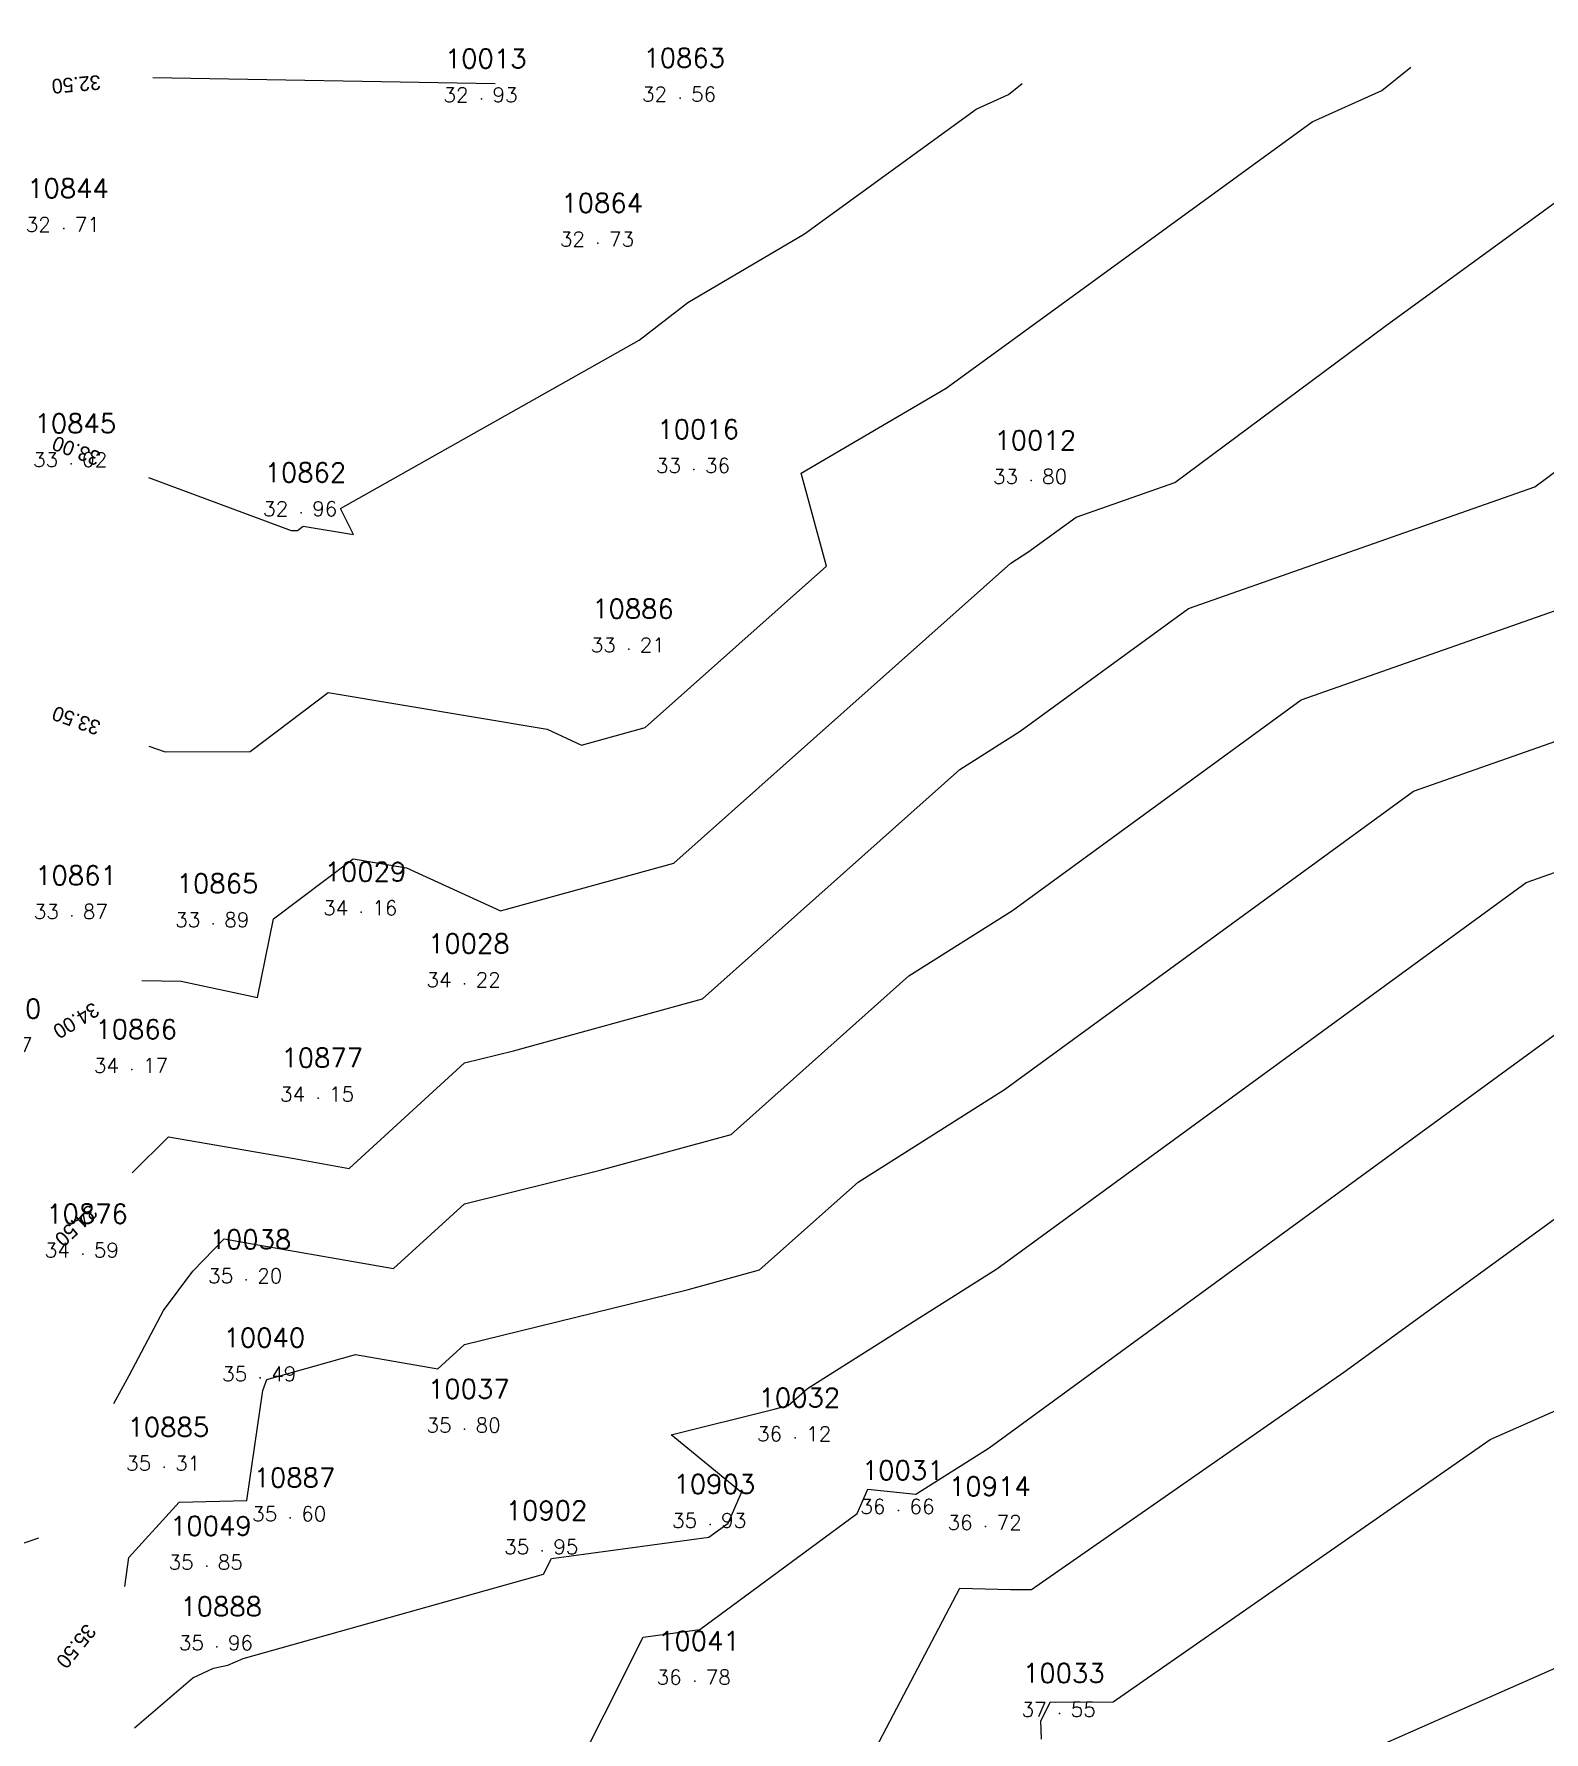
# Model space of a CAD drawing. Header units: millimetres. Extents: x 1412565 to 1412813, y 4931476 to 4931699.
# Drawn here: x 1412707.42 to 1412728.03, y 4931674.72 to 4931697.9 of the extents above; entities that cross this region are included whole.
import ezdxf
from ezdxf.enums import TextEntityAlignment as Align

# ---------------------------------------------------------------- set-up
doc = ezdxf.new("R2010")
doc.units = ezdxf.units.MM
for name, color, linetype in [('CIVIL', 50, 'Continuous'), ('CIVIL-DRAW', 80, 'Continuous'), ('CIVIL-NONAME', 130, 'Continuous'), ('CIVIL-TEXT', 240, 'Continuous'), ('CIVIL-Z', 50, 'Continuous'), ('Tcontours0', 7, 'Continuous'), ('Tcontours1', 7, 'Continuous'), ('Tcontours2', 7, 'Continuous')]:
    doc.layers.add(name, color=color, linetype=linetype)
doc.styles.add('CIVILCADMAIN', font='TXT.SHX')
doc.styles.add('MAVAT_HebTXT', font='hebtxt.shx')
doc.styles.get("Standard").update_dxf_attribs({"font": 'arial.ttf'})

# ---------------------------------------------------------------- blocks, each defined once
blk = doc.blocks.new('CIVIL-ZZ')
at = {"layer": 'CIVIL-DRAW'}
blk.add_point((0, 0), dxfattribs=at)
at = {"layer": 'CIVIL-NONAME'}
blk.add_attdef('NAME', text='', height=1.8, dxfattribs=at).set_placement((0, 2.1), align=Align.CENTER)
at = {"layer": 'CIVIL-TEXT', "flags": 8}
blk.add_attdef('TEXT', text='', height=2, dxfattribs=at).set_placement((0.2, -3.3), align=Align.CENTER)
at = {"layer": 'CIVIL-Z'}
blk.add_attdef('Z1', text='', height=1.6, dxfattribs=at).set_placement((-0.75, -0.225), align=Align.RIGHT)
blk.add_attdef('Z2', (0.75, -0.225), '', height=1.6, dxfattribs=at)

msp = doc.modelspace()

# ---------------------------------------------------------------- linework, layer by layer
at = {"layer": 'Tcontours0', "elevation": 35}
for points in [[(1412708.511, 4931679.203), (1412708.722, 4931679.583), (1412709.192, 4931680.47), (1412709.589, 4931681.005), (1412710.017, 4931681.447), (1412710.507, 4931681.362), (1412712.33, 4931681.042), (1412713.3, 4931681.928), (1412715.151, 4931682.385), (1412716.936, 4931682.875), (1412719.364, 4931685.04), (1412720.775, 4931685.932), (1412724.715, 4931688.808), (1412731.307, 4931691.123)], [(1412707.197, 4931677.268), (1412707.489, 4931677.368)]]:
    msp.add_lwpolyline(points, dxfattribs=at)
at = {"layer": 'Tcontours1'}
for points, elevation in [([(1412708.897, 4931684.975), (1412709.434, 4931684.968), (1412710.475, 4931684.743), (1412710.693, 4931685.815), (1412711.781, 4931686.637), (1412712.505, 4931686.515), (1412713.788, 4931685.925), (1412716.156, 4931686.576), (1412720.752, 4931690.673), (1412720.988, 4931690.822), (1412721.644, 4931691.301), (1412722.994, 4931691.775), (1412725.862, 4931693.909), (1412729.457, 4931696.523), (1412730.912, 4931697.18), (1412731.517, 4931697.671)], 34), ([(1412708.984, 4931691.84), (1412710.932, 4931691.118), (1412711.018, 4931691.119), (1412711.097, 4931691.178), (1412711.785, 4931691.062), (1412711.606, 4931691.419), (1412715.681, 4931693.716), (1412716.344, 4931694.232), (1412717.94, 4931695.168), (1412720.279, 4931696.868), (1412720.723, 4931697.069), (1412720.908, 4931697.219)], 33), ([(1412723.954, 4931673.722), (1412731.735, 4931677.159), (1412732.936, 4931676.452), (1412734.357, 4931676.894), (1412738.937, 4931682.515), (1412739.861, 4931682.785), (1412740.998, 4931683.559), (1412741.489, 4931684.737), (1412742.433, 4931684.552), (1412742.765, 4931684.597), (1412743.163, 4931684.841), (1412743.598, 4931685.093), (1412744.876, 4931686.754), (1412745.078, 4931687.07), (1412746.235, 4931688.042), (1412746.259, 4931688.062), (1412746.58, 4931689.072), (1412746.636, 4931689.153), (1412747.099, 4931690.633)], 38), ([(1412708.797, 4931674.772), (1412709.591, 4931675.454), (1412709.875, 4931675.588), (1412710.071, 4931675.63), (1412710.276, 4931675.719), (1412714.378, 4931676.869), (1412714.485, 4931677.083), (1412716.633, 4931677.374), (1412716.896, 4931677.568), (1412717.077, 4931677.985), (1412716.119, 4931678.775), (1412717.525, 4931679.122), (1412717.716, 4931679.174), (1412717.977, 4931679.406), (1412720.563, 4931681.041), (1412727.785, 4931686.315), (1412730.358, 4931687.219)], 36), ([(1412718.58, 4931673.861), (1412720.06, 4931676.682), (1412720.751, 4931676.66), (1412721.034, 4931676.662), (1412725.297, 4931679.628), (1412729.697, 4931682.826)], 37)]:
    msp.add_lwpolyline(points, dxfattribs=dict(at, elevation=elevation))
at = {"layer": 'Tcontours2'}
for points, elevation in [([(1412708.762, 4931682.35), (1412709.26, 4931682.84), (1412710.973, 4931682.543), (1412711.724, 4931682.411), (1412713.3, 4931683.853), (1412713.965, 4931684.016), (1412716.546, 4931684.726), (1412720.058, 4931687.856), (1412720.881, 4931688.377), (1412723.179, 4931690.055), (1412727.905, 4931691.714), (1412731.568, 4931694.44), (1412731.892, 4931695.79), (1412733.947, 4931696.579), (1412734.488, 4931696.812), (1412735.373, 4931697.025), (1412736.688, 4931697.788), (1412736.822, 4931697.896)], 34.5), ([(1412708.99, 4931688.174), (1412709.213, 4931688.096), (1412710.373, 4931688.103), (1412711.439, 4931688.907), (1412714.426, 4931688.404), (1412714.897, 4931688.188), (1412715.766, 4931688.427), (1412718.238, 4931690.631), (1412717.894, 4931691.902), (1412719.871, 4931693.063), (1412724.868, 4931696.695), (1412725.818, 4931697.124), (1412726.213, 4931697.445)], 33.5), ([(1412709.046, 4931697.3), (1412713.717, 4931697.218)], 32.5), ([(1412708.661, 4931676.702), (1412708.716, 4931677.099), (1412709.404, 4931677.855), (1412710.327, 4931677.878), (1412710.547, 4931679.376), (1412710.6, 4931679.527), (1412711.81, 4931679.87), (1412712.936, 4931679.672), (1412713.3, 4931680.004), (1412716.338, 4931680.753), (1412717.326, 4931681.025), (1412718.671, 4931682.223), (1412720.669, 4931683.486), (1412726.25, 4931687.562), (1412730.832, 4931689.171)], 35.5), ([(1412714.676, 4931673.898), (1412715.738, 4931676.01), (1412716.509, 4931676.115), (1412718.657, 4931677.698), (1412718.802, 4931678.033), (1412719.457, 4931677.964), (1412720.457, 4931678.596), (1412729.32, 4931685.069)], 36.5), ([(1412721.172, 4931674.618), (1412721.162, 4931674.869), (1412721.296, 4931675.126), (1412721.359, 4931675.124), (1412722.149, 4931675.129), (1412727.294, 4931678.709), (1412730.352, 4931680.06)], 37.5)]:
    msp.add_lwpolyline(points, dxfattribs=dict(at, elevation=elevation))

# ---------------------------------------------------------------- block references
at = {"layer": 'CIVIL'}
ref = msp.add_blockref('CIVIL-ZZ', (1412713.53, 4931697.01, 32.93), dxfattribs=dict(at, xscale=0.2, yscale=0.2))
ref.add_attrib('Z2', '93', (1412713.68, 4931696.965), dxfattribs={"layer": 'CIVIL-Z', "height": 0.2, "style": 'CIVILCADMAIN'})
ref.add_attrib('Z1', '32', (1412713.01, 4931696.965), dxfattribs={"layer": 'CIVIL-Z', "height": 0.2, "style": 'CIVILCADMAIN'})
ref.add_attrib('NAME', '10013', (1412713.03, 4931697.43), dxfattribs={"layer": 'CIVIL-NONAME', "height": 0.26, "style": 'CIVILCADMAIN'})
ref = msp.add_blockref('CIVIL-ZZ', (1412716.24, 4931697.02, 32.56), dxfattribs=dict(at, xscale=0.2, yscale=0.2))
ref.add_attrib('Z2', '56', (1412716.39, 4931696.975), dxfattribs={"layer": 'CIVIL-Z', "height": 0.2, "style": 'CIVILCADMAIN'})
ref.add_attrib('Z1', '32', (1412715.72, 4931696.975), dxfattribs={"layer": 'CIVIL-Z', "height": 0.2, "style": 'CIVILCADMAIN'})
ref.add_attrib('NAME', '10863', (1412715.74, 4931697.44), dxfattribs={"layer": 'CIVIL-NONAME', "height": 0.26, "style": 'CIVILCADMAIN'})
ref = msp.add_blockref('CIVIL-ZZ', (1412707.83, 4931695.24, 32.71), dxfattribs=dict(at, xscale=0.2, yscale=0.2))
ref.add_attrib('Z2', '71', (1412707.98, 4931695.195), dxfattribs={"layer": 'CIVIL-Z', "height": 0.2, "style": 'CIVILCADMAIN'})
ref.add_attrib('Z1', '32', (1412707.31, 4931695.195), dxfattribs={"layer": 'CIVIL-Z', "height": 0.2, "style": 'CIVILCADMAIN'})
ref.add_attrib('NAME', '10844', (1412707.33, 4931695.66), dxfattribs={"layer": 'CIVIL-NONAME', "height": 0.26, "style": 'CIVILCADMAIN'})
ref = msp.add_blockref('CIVIL-ZZ', (1412715.12, 4931695.04, 32.73), dxfattribs=dict(at, xscale=0.2, yscale=0.2))
ref.add_attrib('Z2', '73', (1412715.27, 4931694.995), dxfattribs={"layer": 'CIVIL-Z', "height": 0.2, "style": 'CIVILCADMAIN'})
ref.add_attrib('Z1', '32', (1412714.6, 4931694.995), dxfattribs={"layer": 'CIVIL-Z', "height": 0.2, "style": 'CIVILCADMAIN'})
ref.add_attrib('NAME', '10864', (1412714.62, 4931695.46), dxfattribs={"layer": 'CIVIL-NONAME', "height": 0.26, "style": 'CIVILCADMAIN'})
ref = msp.add_blockref('CIVIL-ZZ', (1412707.93, 4931692.03, 33.02), dxfattribs=dict(at, xscale=0.2, yscale=0.2))
ref.add_attrib('Z2', '02', (1412708.08, 4931691.985), dxfattribs={"layer": 'CIVIL-Z', "height": 0.2, "style": 'CIVILCADMAIN'})
ref.add_attrib('Z1', '33', (1412707.41, 4931691.985), dxfattribs={"layer": 'CIVIL-Z', "height": 0.2, "style": 'CIVILCADMAIN'})
ref.add_attrib('NAME', '10845', (1412707.43, 4931692.45), dxfattribs={"layer": 'CIVIL-NONAME', "height": 0.26, "style": 'CIVILCADMAIN'})
ref = msp.add_blockref('CIVIL-ZZ', (1412716.43, 4931691.95, 33.36), dxfattribs=dict(at, xscale=0.2, yscale=0.2))
ref.add_attrib('Z2', '36', (1412716.58, 4931691.905), dxfattribs={"layer": 'CIVIL-Z', "height": 0.2, "style": 'CIVILCADMAIN'})
ref.add_attrib('Z1', '33', (1412715.91, 4931691.905), dxfattribs={"layer": 'CIVIL-Z', "height": 0.2, "style": 'CIVILCADMAIN'})
ref.add_attrib('NAME', '10016', (1412715.93, 4931692.37), dxfattribs={"layer": 'CIVIL-NONAME', "height": 0.26, "style": 'CIVILCADMAIN'})
ref = msp.add_blockref('CIVIL-ZZ', (1412721.03, 4931691.8, 33.8), dxfattribs=dict(at, xscale=0.2, yscale=0.2))
ref.add_attrib('Z2', '80', (1412721.18, 4931691.755), dxfattribs={"layer": 'CIVIL-Z', "height": 0.2, "style": 'CIVILCADMAIN'})
ref.add_attrib('Z1', '33', (1412720.51, 4931691.755), dxfattribs={"layer": 'CIVIL-Z', "height": 0.2, "style": 'CIVILCADMAIN'})
ref.add_attrib('NAME', '10012', (1412720.53, 4931692.22), dxfattribs={"layer": 'CIVIL-NONAME', "height": 0.26, "style": 'CIVILCADMAIN'})
ref = msp.add_blockref('CIVIL-ZZ', (1412711.07, 4931691.36, 32.96), dxfattribs=dict(at, xscale=0.2, yscale=0.2))
ref.add_attrib('Z2', '96', (1412711.22, 4931691.315), dxfattribs={"layer": 'CIVIL-Z', "height": 0.2, "style": 'CIVILCADMAIN'})
ref.add_attrib('Z1', '32', (1412710.55, 4931691.315), dxfattribs={"layer": 'CIVIL-Z', "height": 0.2, "style": 'CIVILCADMAIN'})
ref.add_attrib('NAME', '10862', (1412710.57, 4931691.78), dxfattribs={"layer": 'CIVIL-NONAME', "height": 0.26, "style": 'CIVILCADMAIN'})
ref = msp.add_blockref('CIVIL-ZZ', (1412715.54, 4931689.5, 33.21), dxfattribs=dict(at, xscale=0.2, yscale=0.2))
ref.add_attrib('Z2', '21', (1412715.69, 4931689.455), dxfattribs={"layer": 'CIVIL-Z', "height": 0.2, "style": 'CIVILCADMAIN'})
ref.add_attrib('Z1', '33', (1412715.02, 4931689.455), dxfattribs={"layer": 'CIVIL-Z', "height": 0.2, "style": 'CIVILCADMAIN'})
ref.add_attrib('NAME', '10886', (1412715.04, 4931689.92), dxfattribs={"layer": 'CIVIL-NONAME', "height": 0.26, "style": 'CIVILCADMAIN'})
ref = msp.add_blockref('CIVIL-ZZ', (1412711.89, 4931685.91, 34.16), dxfattribs=dict(at, xscale=0.2, yscale=0.2))
ref.add_attrib('Z2', '16', (1412712.04, 4931685.865), dxfattribs={"layer": 'CIVIL-Z', "height": 0.2, "style": 'CIVILCADMAIN'})
ref.add_attrib('Z1', '34', (1412711.37, 4931685.865), dxfattribs={"layer": 'CIVIL-Z', "height": 0.2, "style": 'CIVILCADMAIN'})
ref.add_attrib('NAME', '10029', (1412711.39, 4931686.33), dxfattribs={"layer": 'CIVIL-NONAME', "height": 0.26, "style": 'CIVILCADMAIN'})
ref = msp.add_blockref('CIVIL-ZZ', (1412707.94, 4931685.86, 33.87), dxfattribs=dict(at, xscale=0.2, yscale=0.2))
ref.add_attrib('Z2', '87', (1412708.09, 4931685.815), dxfattribs={"layer": 'CIVIL-Z', "height": 0.2, "style": 'CIVILCADMAIN'})
ref.add_attrib('Z1', '33', (1412707.42, 4931685.815), dxfattribs={"layer": 'CIVIL-Z', "height": 0.2, "style": 'CIVILCADMAIN'})
ref.add_attrib('NAME', '10861', (1412707.44, 4931686.28), dxfattribs={"layer": 'CIVIL-NONAME', "height": 0.26, "style": 'CIVILCADMAIN'})
ref = msp.add_blockref('CIVIL-ZZ', (1412709.87, 4931685.75, 33.89), dxfattribs=dict(at, xscale=0.2, yscale=0.2))
ref.add_attrib('Z2', '89', (1412710.02, 4931685.705), dxfattribs={"layer": 'CIVIL-Z', "height": 0.2, "style": 'CIVILCADMAIN'})
ref.add_attrib('Z1', '33', (1412709.35, 4931685.705), dxfattribs={"layer": 'CIVIL-Z', "height": 0.2, "style": 'CIVILCADMAIN'})
ref.add_attrib('NAME', '10865', (1412709.37, 4931686.17), dxfattribs={"layer": 'CIVIL-NONAME', "height": 0.26, "style": 'CIVILCADMAIN'})
ref = msp.add_blockref('CIVIL-ZZ', (1412713.3, 4931684.93, 34.22), dxfattribs=dict(at, xscale=0.2, yscale=0.2))
ref.add_attrib('Z2', '22', (1412713.45, 4931684.885), dxfattribs={"layer": 'CIVIL-Z', "height": 0.2, "style": 'CIVILCADMAIN'})
ref.add_attrib('Z1', '34', (1412712.78, 4931684.885), dxfattribs={"layer": 'CIVIL-Z', "height": 0.2, "style": 'CIVILCADMAIN'})
ref.add_attrib('NAME', '10028', (1412712.8, 4931685.35), dxfattribs={"layer": 'CIVIL-NONAME', "height": 0.26, "style": 'CIVILCADMAIN'})
ref = msp.add_blockref('CIVIL-ZZ', (1412706.91, 4931684.04, 33.87), dxfattribs=dict(at, xscale=0.2, yscale=0.2))
ref.add_attrib('Z2', '87', (1412707.06, 4931683.995), dxfattribs={"layer": 'CIVIL-Z', "height": 0.2, "style": 'CIVILCADMAIN'})
ref.add_attrib('Z1', '33', (1412706.39, 4931683.995), dxfattribs={"layer": 'CIVIL-Z', "height": 0.2, "style": 'CIVILCADMAIN'})
ref.add_attrib('NAME', '10860', (1412706.41, 4931684.46), dxfattribs={"layer": 'CIVIL-NONAME', "height": 0.26, "style": 'CIVILCADMAIN'})
ref = msp.add_blockref('CIVIL-ZZ', (1412708.76, 4931683.76, 34.17), dxfattribs=dict(at, xscale=0.2, yscale=0.2))
ref.add_attrib('Z2', '17', (1412708.91, 4931683.715), dxfattribs={"layer": 'CIVIL-Z', "height": 0.2, "style": 'CIVILCADMAIN'})
ref.add_attrib('Z1', '34', (1412708.24, 4931683.715), dxfattribs={"layer": 'CIVIL-Z', "height": 0.2, "style": 'CIVILCADMAIN'})
ref.add_attrib('NAME', '10866', (1412708.26, 4931684.18), dxfattribs={"layer": 'CIVIL-NONAME', "height": 0.26, "style": 'CIVILCADMAIN'})
ref = msp.add_blockref('CIVIL-ZZ', (1412711.3, 4931683.37, 34.15), dxfattribs=dict(at, xscale=0.2, yscale=0.2))
ref.add_attrib('Z2', '15', (1412711.45, 4931683.325), dxfattribs={"layer": 'CIVIL-Z', "height": 0.2, "style": 'CIVILCADMAIN'})
ref.add_attrib('Z1', '34', (1412710.78, 4931683.325), dxfattribs={"layer": 'CIVIL-Z', "height": 0.2, "style": 'CIVILCADMAIN'})
ref.add_attrib('NAME', '10877', (1412710.8, 4931683.79), dxfattribs={"layer": 'CIVIL-NONAME', "height": 0.26, "style": 'CIVILCADMAIN'})
ref = msp.add_blockref('CIVIL-ZZ', (1412708.09, 4931681.24, 34.59), dxfattribs=dict(at, xscale=0.2, yscale=0.2))
ref.add_attrib('Z2', '59', (1412708.24, 4931681.195), dxfattribs={"layer": 'CIVIL-Z', "height": 0.2, "style": 'CIVILCADMAIN'})
ref.add_attrib('Z1', '34', (1412707.57, 4931681.195), dxfattribs={"layer": 'CIVIL-Z', "height": 0.2, "style": 'CIVILCADMAIN'})
ref.add_attrib('NAME', '10876', (1412707.59, 4931681.66), dxfattribs={"layer": 'CIVIL-NONAME', "height": 0.26, "style": 'CIVILCADMAIN'})
ref = msp.add_blockref('CIVIL-ZZ', (1412710.32, 4931680.89, 35.2), dxfattribs=dict(at, xscale=0.2, yscale=0.2))
ref.add_attrib('Z2', '20', (1412710.47, 4931680.845), dxfattribs={"layer": 'CIVIL-Z', "height": 0.2, "style": 'CIVILCADMAIN'})
ref.add_attrib('Z1', '35', (1412709.8, 4931680.845), dxfattribs={"layer": 'CIVIL-Z', "height": 0.2, "style": 'CIVILCADMAIN'})
ref.add_attrib('NAME', '10038', (1412709.82, 4931681.31), dxfattribs={"layer": 'CIVIL-NONAME', "height": 0.26, "style": 'CIVILCADMAIN'})
ref = msp.add_blockref('CIVIL-ZZ', (1412710.51, 4931679.55, 35.49), dxfattribs=dict(at, xscale=0.2, yscale=0.2))
ref.add_attrib('Z2', '49', (1412710.66, 4931679.505), dxfattribs={"layer": 'CIVIL-Z', "height": 0.2, "style": 'CIVILCADMAIN'})
ref.add_attrib('Z1', '35', (1412709.99, 4931679.505), dxfattribs={"layer": 'CIVIL-Z', "height": 0.2, "style": 'CIVILCADMAIN'})
ref.add_attrib('NAME', '10040', (1412710.01, 4931679.97), dxfattribs={"layer": 'CIVIL-NONAME', "height": 0.26, "style": 'CIVILCADMAIN'})
ref = msp.add_blockref('CIVIL-ZZ', (1412713.3, 4931678.85, 35.8), dxfattribs=dict(at, xscale=0.2, yscale=0.2))
ref.add_attrib('Z2', '80', (1412713.45, 4931678.805), dxfattribs={"layer": 'CIVIL-Z', "height": 0.2, "style": 'CIVILCADMAIN'})
ref.add_attrib('Z1', '35', (1412712.78, 4931678.805), dxfattribs={"layer": 'CIVIL-Z', "height": 0.2, "style": 'CIVILCADMAIN'})
ref.add_attrib('NAME', '10037', (1412712.8, 4931679.27), dxfattribs={"layer": 'CIVIL-NONAME', "height": 0.26, "style": 'CIVILCADMAIN'})
ref = msp.add_blockref('CIVIL-ZZ', (1412717.81, 4931678.73, 36.12), dxfattribs=dict(at, xscale=0.2, yscale=0.2))
ref.add_attrib('Z2', '12', (1412717.96, 4931678.685), dxfattribs={"layer": 'CIVIL-Z', "height": 0.2, "style": 'CIVILCADMAIN'})
ref.add_attrib('Z1', '36', (1412717.29, 4931678.685), dxfattribs={"layer": 'CIVIL-Z', "height": 0.2, "style": 'CIVILCADMAIN'})
ref.add_attrib('NAME', '10032', (1412717.31, 4931679.15), dxfattribs={"layer": 'CIVIL-NONAME', "height": 0.26, "style": 'CIVILCADMAIN'})
ref = msp.add_blockref('CIVIL-ZZ', (1412709.2, 4931678.33, 35.31), dxfattribs=dict(at, xscale=0.2, yscale=0.2))
ref.add_attrib('Z2', '31', (1412709.35, 4931678.285), dxfattribs={"layer": 'CIVIL-Z', "height": 0.2, "style": 'CIVILCADMAIN'})
ref.add_attrib('Z1', '35', (1412708.68, 4931678.285), dxfattribs={"layer": 'CIVIL-Z', "height": 0.2, "style": 'CIVILCADMAIN'})
ref.add_attrib('NAME', '10885', (1412708.7, 4931678.75), dxfattribs={"layer": 'CIVIL-NONAME', "height": 0.26, "style": 'CIVILCADMAIN'})
ref = msp.add_blockref('CIVIL-ZZ', (1412710.92, 4931677.64, 35.6), dxfattribs=dict(at, xscale=0.2, yscale=0.2))
ref.add_attrib('Z2', '60', (1412711.07, 4931677.595), dxfattribs={"layer": 'CIVIL-Z', "height": 0.2, "style": 'CIVILCADMAIN'})
ref.add_attrib('Z1', '35', (1412710.4, 4931677.595), dxfattribs={"layer": 'CIVIL-Z', "height": 0.2, "style": 'CIVILCADMAIN'})
ref.add_attrib('NAME', '10887', (1412710.42, 4931678.06), dxfattribs={"layer": 'CIVIL-NONAME', "height": 0.26, "style": 'CIVILCADMAIN'})
ref = msp.add_blockref('CIVIL-ZZ', (1412716.65, 4931677.55, 35.93), dxfattribs=dict(at, xscale=0.2, yscale=0.2))
ref.add_attrib('Z2', '93', (1412716.8, 4931677.505), dxfattribs={"layer": 'CIVIL-Z', "height": 0.2, "style": 'CIVILCADMAIN'})
ref.add_attrib('Z1', '35', (1412716.13, 4931677.505), dxfattribs={"layer": 'CIVIL-Z', "height": 0.2, "style": 'CIVILCADMAIN'})
ref.add_attrib('NAME', '10903', (1412716.15, 4931677.97), dxfattribs={"layer": 'CIVIL-NONAME', "height": 0.26, "style": 'CIVILCADMAIN'})
ref = msp.add_blockref('CIVIL-ZZ', (1412719.22, 4931677.74, 36.66), dxfattribs=dict(at, xscale=0.2, yscale=0.2))
ref.add_attrib('Z2', '66', (1412719.37, 4931677.695), dxfattribs={"layer": 'CIVIL-Z', "height": 0.2, "style": 'CIVILCADMAIN'})
ref.add_attrib('Z1', '36', (1412718.7, 4931677.695), dxfattribs={"layer": 'CIVIL-Z', "height": 0.2, "style": 'CIVILCADMAIN'})
ref.add_attrib('NAME', '10031', (1412718.72, 4931678.16), dxfattribs={"layer": 'CIVIL-NONAME', "height": 0.26, "style": 'CIVILCADMAIN'})
ref = msp.add_blockref('CIVIL-ZZ', (1412720.41, 4931677.52, 36.72), dxfattribs=dict(at, xscale=0.2, yscale=0.2))
ref.add_attrib('Z2', '72', (1412720.56, 4931677.475), dxfattribs={"layer": 'CIVIL-Z', "height": 0.2, "style": 'CIVILCADMAIN'})
ref.add_attrib('Z1', '36', (1412719.89, 4931677.475), dxfattribs={"layer": 'CIVIL-Z', "height": 0.2, "style": 'CIVILCADMAIN'})
ref.add_attrib('NAME', '10914', (1412719.91, 4931677.94), dxfattribs={"layer": 'CIVIL-NONAME', "height": 0.26, "style": 'CIVILCADMAIN'})
ref = msp.add_blockref('CIVIL-ZZ', (1412714.36, 4931677.19, 35.95), dxfattribs=dict(at, xscale=0.2, yscale=0.2))
ref.add_attrib('Z2', '95', (1412714.51, 4931677.145), dxfattribs={"layer": 'CIVIL-Z', "height": 0.2, "style": 'CIVILCADMAIN'})
ref.add_attrib('Z1', '35', (1412713.84, 4931677.145), dxfattribs={"layer": 'CIVIL-Z', "height": 0.2, "style": 'CIVILCADMAIN'})
ref.add_attrib('NAME', '10902', (1412713.86, 4931677.61), dxfattribs={"layer": 'CIVIL-NONAME', "height": 0.26, "style": 'CIVILCADMAIN'})
ref = msp.add_blockref('CIVIL-ZZ', (1412709.78, 4931676.98, 35.85), dxfattribs=dict(at, xscale=0.2, yscale=0.2))
ref.add_attrib('Z2', '85', (1412709.93, 4931676.935), dxfattribs={"layer": 'CIVIL-Z', "height": 0.2, "style": 'CIVILCADMAIN'})
ref.add_attrib('Z1', '35', (1412709.26, 4931676.935), dxfattribs={"layer": 'CIVIL-Z', "height": 0.2, "style": 'CIVILCADMAIN'})
ref.add_attrib('NAME', '10049', (1412709.28, 4931677.4), dxfattribs={"layer": 'CIVIL-NONAME', "height": 0.26, "style": 'CIVILCADMAIN'})
ref = msp.add_blockref('CIVIL-ZZ', (1412709.92, 4931675.88, 35.96), dxfattribs=dict(at, xscale=0.2, yscale=0.2))
ref.add_attrib('Z2', '96', (1412710.07, 4931675.835), dxfattribs={"layer": 'CIVIL-Z', "height": 0.2, "style": 'CIVILCADMAIN'})
ref.add_attrib('Z1', '35', (1412709.4, 4931675.835), dxfattribs={"layer": 'CIVIL-Z', "height": 0.2, "style": 'CIVILCADMAIN'})
ref.add_attrib('NAME', '10888', (1412709.42, 4931676.3), dxfattribs={"layer": 'CIVIL-NONAME', "height": 0.26, "style": 'CIVILCADMAIN'})
ref = msp.add_blockref('CIVIL-ZZ', (1412716.44, 4931675.41, 36.78), dxfattribs=dict(at, xscale=0.2, yscale=0.2))
ref.add_attrib('Z2', '78', (1412716.59, 4931675.365), dxfattribs={"layer": 'CIVIL-Z', "height": 0.2, "style": 'CIVILCADMAIN'})
ref.add_attrib('Z1', '36', (1412715.92, 4931675.365), dxfattribs={"layer": 'CIVIL-Z', "height": 0.2, "style": 'CIVILCADMAIN'})
ref.add_attrib('NAME', '10041', (1412715.94, 4931675.83), dxfattribs={"layer": 'CIVIL-NONAME', "height": 0.26, "style": 'CIVILCADMAIN'})
ref = msp.add_blockref('CIVIL-ZZ', (1412721.42, 4931674.97, 37.55), dxfattribs=dict(at, xscale=0.2, yscale=0.2))
ref.add_attrib('Z2', '55', (1412721.57, 4931674.925), dxfattribs={"layer": 'CIVIL-Z', "height": 0.2, "style": 'CIVILCADMAIN'})
ref.add_attrib('Z1', '37', (1412720.9, 4931674.925), dxfattribs={"layer": 'CIVIL-Z', "height": 0.2, "style": 'CIVILCADMAIN'})
ref.add_attrib('NAME', '10033', (1412720.92, 4931675.39), dxfattribs={"layer": 'CIVIL-NONAME', "height": 0.26, "style": 'CIVILCADMAIN'})

# ---------------------------------------------------------------- texts
at = {"layer": 'Tcontours1', "style": 'MAVAT_HebTXT'}
for s, rotation, p in [('33.00', 159.6021, (1412708, 4931692.206, 33)), ('34.00', 211.3582, (1412708, 4931684.428, 34))]:
    msp.add_text(s, height=0.2, rotation=rotation, dxfattribs=at).set_placement(p, align=Align.MIDDLE_CENTER)
at = {"layer": 'Tcontours2', "style": 'MAVAT_HebTXT'}
for s, rotation, p in [('32.50', 184.9878, (1412708, 4931697.208, 32.5)), ('33.50', 160.6077, (1412708, 4931688.523, 33.5)), ('34.50', 223.5093, (1412708, 4931681.628, 34.5)), ('35.50', 230.9811, (1412708, 4931675.886, 35.5))]:
    msp.add_text(s, height=0.2, rotation=rotation, dxfattribs=at).set_placement(p, align=Align.MIDDLE_CENTER)

doc.saveas('drawing.dxf')
